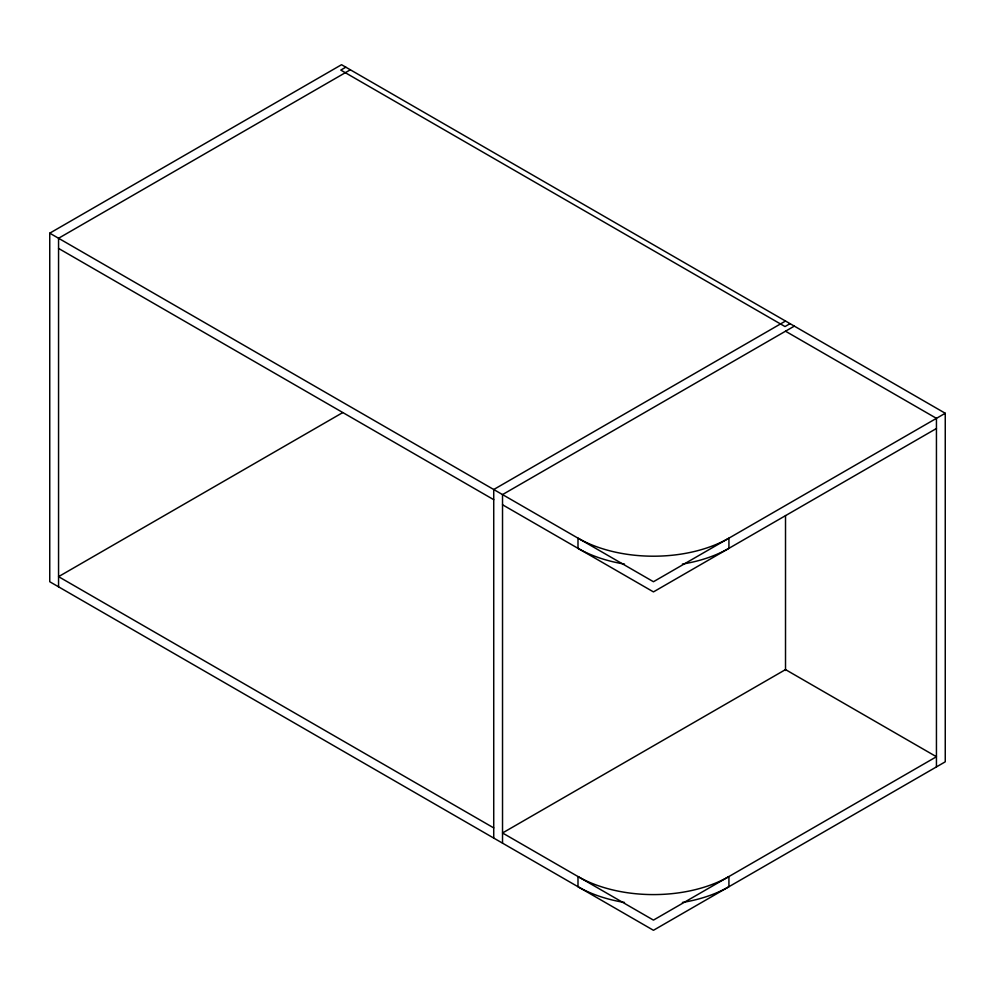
<?xml version="1.0" encoding="UTF-8"?>
<svg xmlns="http://www.w3.org/2000/svg" width="995" height="995" viewBox="0 0 995 995"><rect width="100%" height="100%" fill="white"/><g stroke="black" fill="none" stroke-linecap="round" stroke-linejoin="round"><path stroke-width="1.49" d="M49.75 233.178L341.546 64.712L945.25 413.261L945.25 761.822L653.454 930.288L49.75 581.739L49.75 233.178L653.454 581.727L945.25 413.261M345.812 67.187L340.787 70.085L785.018 326.559L790.042 323.661M350.352 69.799L58.556 238.265L58.556 586.814M342.628 412.651L58.556 576.652L493.731 827.902M785.515 321.049L493.731 489.515L493.731 838.064M794.321 326.124L502.525 494.59L502.525 843.151M936.444 428.509L653.454 591.901L502.525 504.763M785.515 331.211L936.444 418.348L936.444 766.896M58.556 248.427L493.731 499.677M785.515 515.559L785.515 670.468M682.421 564.065A106.726 61.615 0 0 0 728.925 548.332L728.925 538.158A106.726 61.615 0 0 1 577.995 538.158L577.995 548.332A106.726 61.615 0 0 0 624.487 564.065M682.421 902.453A106.726 61.615 0 0 0 728.925 886.719L728.925 876.545A106.726 61.615 0 0 1 577.995 876.545L577.995 886.719A106.726 61.615 0 0 0 624.487 902.453M785.515 669.598L502.525 832.977L653.454 920.114L936.444 756.735L785.515 669.598"/></g></svg>
